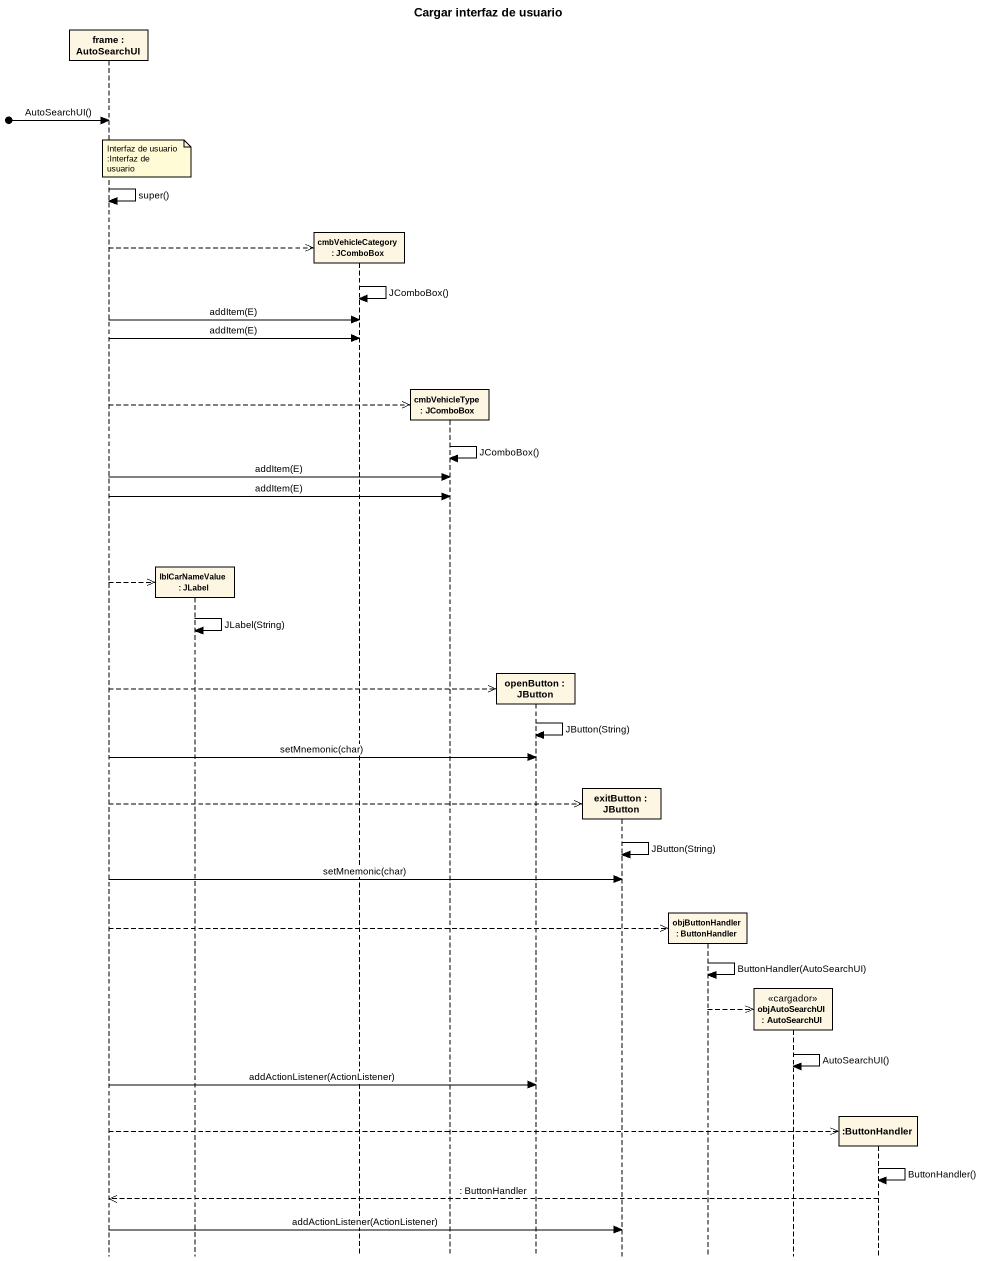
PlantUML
@startuml
title Cargar interfaz de usuario
hide footbox
participant "frame : AutoSearchUI" as frame_
participant "lblCarNameValue : JLabel" as lblCarNameValue
participant "cmbVehicleCategory : JComboBox" as cmbVehicleCategory
participant "cmbVehicleType : JComboBox" as cmbVehicleType
participant "openButton : JButton" as openButton
participant "exitButton : JButton" as exitButton
participant "objButtonHandler : ButtonHandler" as objButtonHandler
participant "objAutoSearchUI : AutoSearchUI" as objAutoSearchUI <<cargador>>
participant ":ButtonHandler" as ButtonHandler

[o-> frame_ : AutoSearchUI()
note over frame_ : Interfaz de usuario :Interfaz de usuario
frame_ -> frame_ : super()
frame_ -->> cmbVehicleCategory **
cmbVehicleCategory -> cmbVehicleCategory : JComboBox()
frame_ -> cmbVehicleCategory : addItem(E)
frame_ -> cmbVehicleCategory : addItem(E)
frame_ -->> cmbVehicleType **
cmbVehicleType -> cmbVehicleType : JComboBox()
frame_ -> cmbVehicleType : addItem(E)
frame_ -> cmbVehicleType : addItem(E)
frame_ -->> lblCarNameValue **
lblCarNameValue -> lblCarNameValue : JLabel(String)
frame_ -->> openButton **
openButton -> openButton : JButton(String)
frame_ -> openButton : setMnemonic(char)
frame_ -->> exitButton **
exitButton -> exitButton : JButton(String)
frame_ -> exitButton : setMnemonic(char)
frame_ -->> objButtonHandler **
objButtonHandler -> objButtonHandler : ButtonHandler(AutoSearchUI)
objButtonHandler -->> objAutoSearchUI **
objAutoSearchUI -> objAutoSearchUI : AutoSearchUI()
frame_ -> openButton : addActionListener(ActionListener)
frame_ -->> ButtonHandler **
ButtonHandler -> ButtonHandler : ButtonHandler()
ButtonHandler -->> frame_ : : ButtonHandler
frame_ -> exitButton : addActionListener(ActionListener)
@enduml
